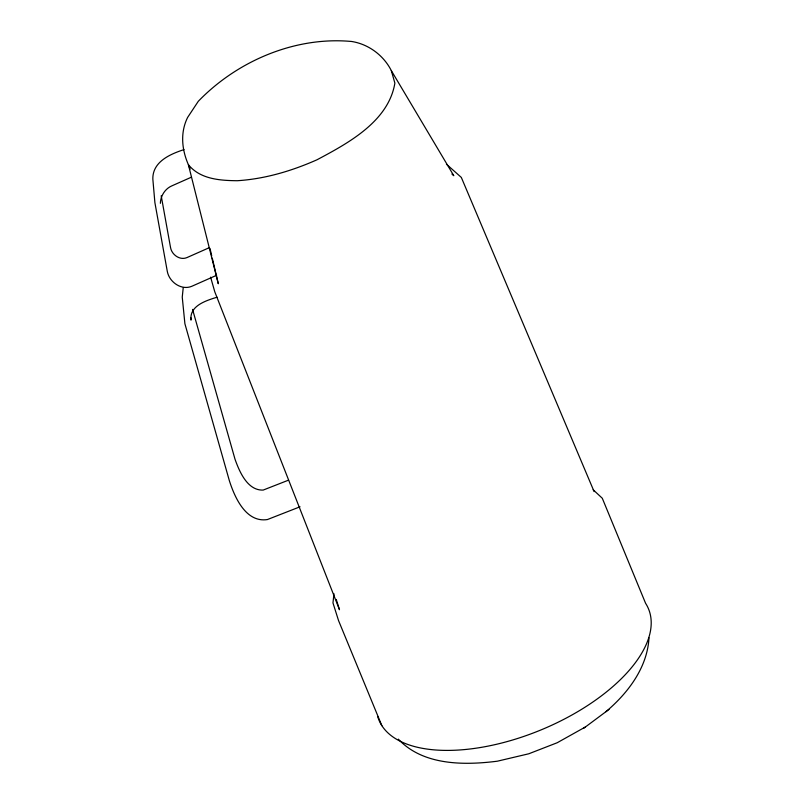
<?xml version="1.0" encoding="UTF-8"?>
<svg xmlns="http://www.w3.org/2000/svg" width="804" height="804" viewBox="0 0 804 804"><rect width="100%" height="100%" fill="white"/><g stroke="black" fill="none" stroke-linecap="round" stroke-linejoin="round"><path stroke-width="1.21" d="M160.368 203.332C160.569 195.935 165.041 188.729 171.935 185.824L191.312 177.232M333.982 593.774L332.967 602.889L338.544 620.587L381.84 725.64M648.999 637.803C647.351 667.702 627.944 693.098 605.914 711.721M183.201 287.973L182.247 297.138L184.9 323.731L229.351 480.671C234.698 497.405 245.934 522.891 267.41 519.555L300.023 506.791M398.342 739.147C423.075 765.619 464.29 765.388 497.354 761.197L528.791 753.78L557.222 742.735L585.382 726.997M583.523 728.394L609.02 709.399M184.015 149.604C170.207 154.087 152.428 161.765 152.84 179.081L154.891 202.628L167.272 271.239C169.111 281.872 181.171 290.646 191.704 286.335L216.658 275.269M209.512 247.582L186.93 257.602C179.845 260.637 171.664 254.667 170.528 247.471L161.202 195.774M217.04 297.209C206.487 300.495 189.231 305.61 191.03 320.103L190.819 317.62M288.546 480.149L263.169 490.078C247.531 490.721 239.461 471.747 235.019 459.235L192.568 309.409M446.431 164.177L461.325 177.433L594.126 491.616M451.928 174.056L453.798 175.704L391.307 70.601C383.629 55.375 368.483 44.059 351.479 41.456L350.001 41.346C294.133 36.682 236.878 61.305 198.286 101.314L187.603 117.464C180.096 132.61 181.784 149.655 188.397 164.719L218.296 283.752L212.286 258.205M593.191 489.787L602.286 498.249L645.592 603.301A145.805 70.913 -22.4 0 1 543.313 728.957A145.805 70.913 -22.4 0 1 377.719 716.635M190.116 169.071L188.397 164.719C200.196 179.232 219.964 180.548 237.311 180.719C264.988 178.96 291.731 170.961 316.997 159.785C348.182 143.182 388.553 121.454 394.875 83.103L391.307 70.601M336.263 599.472L339.489 609.723L214.779 291.792L210.608 277.179M209.995 248.476L211.713 255.772"/></g></svg>
